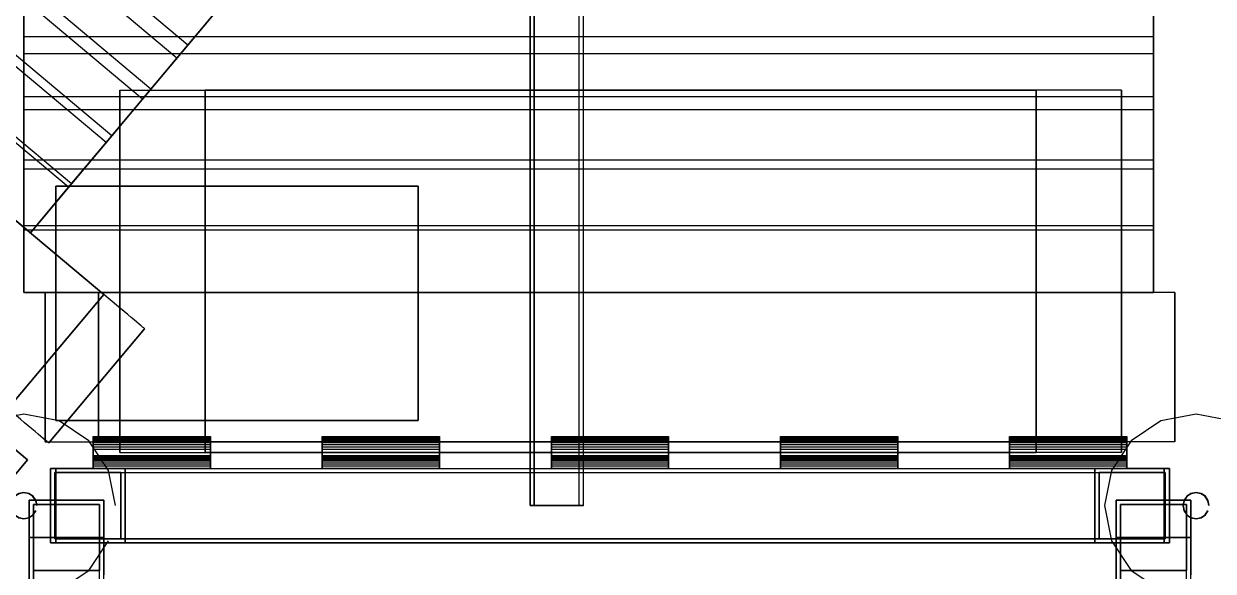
# Model space of a CAD drawing. Header units: millimetres. Extents: x -780 to 1354, y 6 to 1155.
# Drawn here: x 0 to 558, y 389 to 646 of the extents above; entities that cross this region are included whole.
import ezdxf

# ---------------------------------------------------------------- set-up
doc = ezdxf.new("R2010")
doc.units = ezdxf.units.MM
for name, color, linetype in [('B400', 7, 'Continuous'), ('B401', 7, 'Continuous'), ('B410', 7, 'Continuous'), ('B411', 7, 'Continuous'), ('B50', 7, 'Continuous'), ('B51', 7, 'Continuous'), ('C1', 7, 'Continuous'), ('C2', 7, 'Continuous'), ('C40', 7, 'Continuous'), ('C41', 7, 'Continuous'), ('D00', 7, 'Continuous'), ('D01', 7, 'Continuous'), ('E11', 7, 'Continuous'), ('H000', 7, 'Continuous'), ('H001', 7, 'Continuous'), ('H010', 7, 'Continuous'), ('H011', 7, 'Continuous'), ('H100', 7, 'Continuous'), ('H101', 7, 'Continuous'), ('H110', 7, 'Continuous'), ('H111', 7, 'Continuous'), ('R021', 7, 'Continuous'), ('R200', 7, 'Continuous'), ('S010', 7, 'Continuous'), ('S011', 7, 'Continuous'), ('S020', 7, 'Continuous'), ('S021', 7, 'Continuous'), ('S1000', 7, 'Continuous'), ('S1001', 7, 'Continuous'), ('S1002', 7, 'Continuous'), ('S1003', 7, 'Continuous'), ('S1004', 7, 'Continuous'), ('S200', 7, 'Continuous')]:
    doc.layers.add(name, color=color, linetype=linetype)

msp = doc.modelspace()

# ---------------------------------------------------------------- linework, layer by layer
at = {"layer": 'B400'}
for points in [[(2.5, 405), (2.5, 175)], [(37.5, 405), (2.5, 405)], [(2.5, 175), (2.5, 405)], [(2.5, 405), (37.5, 405)], [(2.5, 405), (2.5, 405)], [(4.5, 175), (4.5, 405)], [(4.5, 405), (4.5, 175)], [(4.5, 405), (4.5, 405)], [(35.5, 405), (4.5, 405)], [(4.5, 405), (35.5, 405)], [(35.5, 175), (35.5, 405)], [(35.5, 175), (35.5, 405)], [(35.5, 405), (35.5, 405)], [(37.5, 175), (37.5, 405)], [(37.5, 175), (37.5, 405)], [(37.5, 405), (37.5, 405)]]:
    msp.add_lwpolyline(points, dxfattribs=at)
at = {"layer": 'B401'}
for points in [[(2.5, 405), (2.5, 175)], [(37.5, 405), (2.5, 405)], [(2.5, 175), (2.5, 405)], [(2.5, 405), (37.5, 405)], [(2.5, 405), (2.5, 405)], [(4.5, 175), (4.5, 405)], [(4.5, 405), (4.5, 175)], [(4.5, 405), (4.5, 405)], [(35.5, 405), (4.5, 405)], [(4.5, 405), (35.5, 405)], [(35.5, 175), (35.5, 405)], [(35.5, 175), (35.5, 405)], [(35.5, 405), (35.5, 405)], [(37.5, 175), (37.5, 405)], [(37.5, 175), (37.5, 405)], [(37.5, 405), (37.5, 405)]]:
    msp.add_lwpolyline(points, dxfattribs=at)
at = {"layer": 'B410'}
for points in [[(512.5, 405), (512.5, 175)], [(547.5, 405), (512.5, 405)], [(512.5, 175), (512.5, 405)], [(512.5, 405), (547.5, 405)], [(512.5, 405), (512.5, 405)], [(514.5, 175), (514.5, 405)], [(514.5, 405), (514.5, 175)], [(514.5, 405), (514.5, 405)], [(545.5, 405), (514.5, 405)], [(514.5, 405), (545.5, 405)], [(545.5, 175), (545.5, 405)], [(545.5, 175), (545.5, 405)], [(545.5, 405), (545.5, 405)], [(547.5, 175), (547.5, 405)], [(547.5, 175), (547.5, 405)], [(547.5, 405), (547.5, 405)]]:
    msp.add_lwpolyline(points, dxfattribs=at)
at = {"layer": 'B411'}
for points in [[(512.5, 405), (512.5, 175)], [(547.5, 405), (512.5, 405)], [(512.5, 175), (512.5, 405)], [(512.5, 405), (547.5, 405)], [(512.5, 405), (512.5, 405)], [(514.5, 175), (514.5, 405)], [(514.5, 405), (514.5, 175)], [(514.5, 405), (514.5, 405)], [(545.5, 405), (514.5, 405)], [(514.5, 405), (545.5, 405)], [(545.5, 175), (545.5, 405)], [(545.5, 175), (545.5, 405)], [(545.5, 405), (545.5, 405)], [(547.5, 175), (547.5, 405)], [(547.5, 175), (547.5, 405)], [(547.5, 405), (547.5, 405)]]:
    msp.add_lwpolyline(points, dxfattribs=at)
at = {"layer": 'B50'}
for points in [[(2.5, 422.5), (2.5, 422.5)], [(2.5, 387.5), (2.5, 422.5)], [(2.5, 422.5), (2.5, 387.5)], [(2.5, 422.5), (37.5, 422.5)], [(37.5, 422.5), (2.5, 422.5)], [(4.5, 420.5), (4.5, 420.5)], [(35.5, 420.5), (4.5, 420.5)], [(4.5, 420.5), (35.5, 420.5)], [(4.5, 420.5), (4.5, 389.5)], [(4.5, 389.5), (4.5, 420.5)], [(35.5, 420.5), (35.5, 420.5)], [(35.5, 389.5), (35.5, 420.5)], [(35.5, 420.5), (35.5, 389.5)], [(37.5, 422.5), (37.5, 422.5)], [(37.5, 422.5), (37.5, 387.5)], [(37.5, 387.5), (37.5, 422.5)], [(4.5, 389.5), (4.5, 389.5)], [(4.5, 389.5), (35.5, 389.5)], [(35.5, 389.5), (4.5, 389.5)], [(35.5, 389.5), (35.5, 389.5)]]:
    msp.add_lwpolyline(points, dxfattribs=at)
at = {"layer": 'B51'}
for points in [[(512.5, 422.5), (512.5, 422.5)], [(512.5, 387.5), (512.5, 422.5)], [(512.5, 422.5), (512.5, 387.5)], [(512.5, 422.5), (547.5, 422.5)], [(547.5, 422.5), (512.5, 422.5)], [(514.5, 420.5), (514.5, 420.5)], [(545.5, 420.5), (514.5, 420.5)], [(514.5, 420.5), (545.5, 420.5)], [(514.5, 420.5), (514.5, 389.5)], [(514.5, 389.5), (514.5, 420.5)], [(545.5, 420.5), (545.5, 420.5)], [(545.5, 389.5), (545.5, 420.5)], [(545.5, 420.5), (545.5, 389.5)], [(547.5, 422.5), (547.5, 422.5)], [(547.5, 422.5), (547.5, 387.5)], [(547.5, 387.5), (547.5, 422.5)], [(514.5, 389.5), (514.5, 389.5)], [(514.5, 389.5), (545.5, 389.5)], [(545.5, 389.5), (514.5, 389.5)], [(545.5, 389.5), (545.5, 389.5)]]:
    msp.add_lwpolyline(points, dxfattribs=at)
at = {"layer": 'C1'}
for points in [[(76.92, 636.12), (-436.33, 1066.79)], [(76.92, 636.12), (-436.33, 1066.79)], [(71.77, 629.99), (-441.48, 1060.66)], [(71.77, 629.99), (-441.48, 1060.66)], [(59.57, 615.45), (-453.68, 1046.12)], [(59.57, 615.45), (-453.68, 1046.12)], [(55.64, 610.76), (-457.61, 1041.43)], [(55.64, 610.76), (-457.61, 1041.43)], [(41.26, 593.63), (-471.99, 1024.3)], [(41.26, 593.63), (-471.99, 1024.3)], [(38.6, 590.46), (-474.65, 1021.12)], [(38.6, 590.46), (-474.65, 1021.12)], [(20.95, 569.43), (-492.3, 1000.09)], [(20.95, 569.43), (-492.3, 1000.09)], [(22.29, 571.02), (-490.96, 1001.69)], [(22.29, 571.02), (-490.96, 1001.69)], [(-510.25, 978.7), (3, 548.03)], [(3, 548.03), (-510.25, 978.7)], [(3, 548.03), (-510.25, 978.7)], [(3, 548.03), (-510.25, 978.7)], [(76.92, 636.12), (93, 655.29)], [(93, 655.29), (76.92, 636.12)], [(71.77, 629.99), (86.73, 647.82)], [(86.73, 647.82), (71.77, 629.99)], [(59.57, 615.45), (76.92, 636.12)], [(76.92, 636.12), (59.57, 615.45)], [(55.64, 610.76), (71.77, 629.99)], [(71.77, 629.99), (55.64, 610.76)], [(41.26, 593.63), (59.57, 615.45)], [(59.57, 615.45), (41.26, 593.63)], [(38.6, 590.46), (55.64, 610.76)], [(55.64, 610.76), (38.6, 590.46)], [(22.29, 571.02), (41.26, 593.63)], [(41.26, 593.63), (22.29, 571.02)], [(20.95, 569.43), (38.6, 590.46)], [(38.6, 590.46), (20.95, 569.43)], [(3, 548.03), (22.29, 571.02)], [(22.29, 571.02), (3, 548.03)], [(3, 548.03), (20.95, 569.43)], [(20.95, 569.43), (3, 548.03)], [(3, 548.03), (3, 548.03)], [(3, 548.03), (3, 548.03)]]:
    msp.add_lwpolyline(points, dxfattribs=at)
at = {"layer": 'C2'}
for points in [[(0, 666.1), (0, 640)], [(0, 640), (0, 666.1)], [(530, 640), (530, 666.1)], [(530, 666.1), (530, 640)], [(0, 656.36), (0, 632)], [(0, 632), (0, 656.36)], [(530, 632), (530, 656.36)], [(530, 656.36), (530, 632)], [(530, 640), (0, 640)], [(0, 640), (0, 611.84)], [(530, 640), (0, 640)], [(0, 611.84), (0, 640)], [(530, 611.84), (530, 640)], [(530, 640), (530, 611.84)], [(530, 632), (0, 632)], [(0, 632), (0, 605.72)], [(530, 632), (0, 632)], [(0, 605.72), (0, 632)], [(530, 605.72), (530, 632)], [(530, 632), (530, 605.72)], [(530, 611.84), (0, 611.84)], [(0, 611.84), (0, 582.12)], [(530, 611.84), (0, 611.84)], [(0, 582.12), (0, 611.84)], [(530, 582.12), (530, 611.84)], [(530, 611.84), (530, 582.12)], [(530, 605.72), (0, 605.72)], [(0, 605.72), (0, 577.98)], [(530, 605.72), (0, 605.72)], [(0, 577.98), (0, 605.72)], [(530, 577.98), (530, 605.72)], [(530, 605.72), (530, 577.98)], [(530, 582.12), (0, 582.12)], [(0, 582.12), (0, 551.33)], [(530, 582.12), (0, 582.12)], [(0, 551.33), (0, 582.12)], [(530, 551.33), (530, 582.12)], [(530, 582.12), (530, 551.33)], [(530, 577.98), (0, 577.98)], [(0, 577.98), (0, 549.24)], [(530, 577.98), (0, 577.98)], [(0, 549.24), (0, 577.98)], [(530, 549.24), (530, 577.98)], [(530, 577.98), (530, 549.24)], [(530, 551.33), (0, 551.33)], [(0, 551.33), (0, 520)], [(530, 551.33), (0, 551.33)], [(0, 520), (0, 551.33)], [(530, 549.24), (0, 549.24)], [(0, 549.24), (0, 520)], [(530, 549.24), (0, 549.24)], [(0, 520), (0, 549.24)], [(530, 520), (530, 551.33)], [(530, 551.33), (530, 520)], [(530, 520), (530, 549.24)], [(530, 549.24), (530, 520)], [(0, 520), (530, 520)], [(530, 520), (0, 520)], [(530, 520), (0, 520)], [(0, 520), (0, 520)], [(530, 520), (0, 520)], [(0, 520), (0, 520)], [(530, 520), (530, 520)], [(530, 520), (530, 520)]]:
    msp.add_lwpolyline(points, dxfattribs=at)
at = {"layer": 'C40'}
for points in [[(45, 615), (45, 615)], [(45, 445), (45, 615)], [(45, 615), (45, 445)], [(45, 615), (45.22, 615), (45.87, 615), (46.96, 615), (48.46, 615), (50.36, 615), (52.64, 615), (55.27, 615), (58.23, 615), (61.49, 615), (65, 615), (68.73, 615), (72.64, 615), (76.68, 615), (80.82, 615), (85, 615)], [(45, 615), (45.22, 615), (45.87, 615), (46.96, 615), (48.46, 615), (50.36, 615), (52.64, 615), (55.27, 615), (58.23, 615), (61.49, 615), (65, 615), (68.73, 615), (72.64, 615), (76.68, 615), (80.82, 615), (85, 615)], [(85, 615), (475, 615)], [(475, 615), (85, 615)], [(85, 445), (85, 615)], [(85, 615), (85, 445)], [(515, 615), (514.78, 615), (514.13, 615), (513.04, 615), (511.54, 615), (509.64, 615), (507.36, 615), (504.73, 615), (501.77, 615), (498.51, 615), (495, 615), (491.27, 615), (487.36, 615), (483.32, 615), (479.18, 615), (475, 615)], [(515, 615), (514.78, 615), (514.13, 615), (513.04, 615), (511.54, 615), (509.64, 615), (507.36, 615), (504.73, 615), (501.77, 615), (498.51, 615), (495, 615), (491.27, 615), (487.36, 615), (483.32, 615), (479.18, 615), (475, 615)], [(475, 445), (475, 615)], [(475, 615), (475, 445)], [(515, 615), (515, 615)], [(515, 445), (515, 615)], [(515, 615), (515, 445)], [(45, 445), (45, 445)], [(45, 445), (45.22, 445), (45.87, 445), (46.96, 445), (48.46, 445), (50.36, 445), (52.64, 445), (55.27, 445), (58.23, 445), (61.49, 445), (65, 445), (68.73, 445), (72.64, 445), (76.68, 445), (80.82, 445), (85, 445)], [(45, 445), (45.22, 445), (45.87, 445), (46.96, 445), (48.46, 445), (50.36, 445), (52.64, 445), (55.27, 445), (58.23, 445), (61.49, 445), (65, 445), (68.73, 445), (72.64, 445), (76.68, 445), (80.82, 445), (85, 445)], [(475, 445), (85, 445)], [(85, 445), (475, 445)], [(515, 445), (514.78, 445), (514.13, 445), (513.04, 445), (511.54, 445), (509.64, 445), (507.36, 445), (504.73, 445), (501.77, 445), (498.51, 445), (495, 445), (491.27, 445), (487.36, 445), (483.32, 445), (479.18, 445), (475, 445)], [(515, 445), (514.78, 445), (514.13, 445), (513.04, 445), (511.54, 445), (509.64, 445), (507.36, 445), (504.73, 445), (501.77, 445), (498.51, 445), (495, 445), (491.27, 445), (487.36, 445), (483.32, 445), (479.18, 445), (475, 445)], [(515, 445), (515, 445)]]:
    msp.add_lwpolyline(points, dxfattribs=at)
at = {"layer": 'C41'}
for points in [[(45, 615), (45, 615)], [(45, 445), (45, 615)], [(45, 615), (45, 445)], [(45, 615), (45.22, 615), (45.87, 615), (46.96, 615), (48.46, 615), (50.36, 615), (52.64, 615), (55.27, 615), (58.23, 615), (61.49, 615), (65, 615), (68.73, 615), (72.64, 615), (76.68, 615), (80.82, 615), (85, 615)], [(45, 615), (45.22, 615), (45.87, 615), (46.96, 615), (48.46, 615), (50.36, 615), (52.64, 615), (55.27, 615), (58.23, 615), (61.49, 615), (65, 615), (68.73, 615), (72.64, 615), (76.68, 615), (80.82, 615), (85, 615)], [(85, 615), (475, 615)], [(475, 615), (85, 615)], [(85, 445), (85, 615)], [(85, 615), (85, 445)], [(515, 615), (514.78, 615), (514.13, 615), (513.04, 615), (511.54, 615), (509.64, 615), (507.36, 615), (504.73, 615), (501.77, 615), (498.51, 615), (495, 615), (491.27, 615), (487.36, 615), (483.32, 615), (479.18, 615), (475, 615)], [(515, 615), (514.78, 615), (514.13, 615), (513.04, 615), (511.54, 615), (509.64, 615), (507.36, 615), (504.73, 615), (501.77, 615), (498.51, 615), (495, 615), (491.27, 615), (487.36, 615), (483.32, 615), (479.18, 615), (475, 615)], [(475, 445), (475, 615)], [(475, 615), (475, 445)], [(515, 615), (515, 615)], [(515, 445), (515, 615)], [(515, 615), (515, 445)], [(45, 445), (45, 445)], [(45, 445), (45.22, 445), (45.87, 445), (46.96, 445), (48.46, 445), (50.36, 445), (52.64, 445), (55.27, 445), (58.23, 445), (61.49, 445), (65, 445), (68.73, 445), (72.64, 445), (76.68, 445), (80.82, 445), (85, 445)], [(45, 445), (45.22, 445), (45.87, 445), (46.96, 445), (48.46, 445), (50.36, 445), (52.64, 445), (55.27, 445), (58.23, 445), (61.49, 445), (65, 445), (68.73, 445), (72.64, 445), (76.68, 445), (80.82, 445), (85, 445)], [(475, 445), (85, 445)], [(85, 445), (475, 445)], [(515, 445), (514.78, 445), (514.13, 445), (513.04, 445), (511.54, 445), (509.64, 445), (507.36, 445), (504.73, 445), (501.77, 445), (498.51, 445), (495, 445), (491.27, 445), (487.36, 445), (483.32, 445), (479.18, 445), (475, 445)], [(515, 445), (514.78, 445), (514.13, 445), (513.04, 445), (511.54, 445), (509.64, 445), (507.36, 445), (504.73, 445), (501.77, 445), (498.51, 445), (495, 445), (491.27, 445), (487.36, 445), (483.32, 445), (479.18, 445), (475, 445)], [(515, 445), (515, 445)]]:
    msp.add_lwpolyline(points, dxfattribs=at)
at = {"layer": 'D00'}
for points in [[(237.5, 710), (237.5, 420)], [(237.5, 420), (237.5, 710)], [(239.5, 420), (239.5, 710)], [(239.5, 710), (239.5, 420)], [(260.5, 420), (260.5, 710)], [(260.5, 420), (260.5, 710)], [(262.5, 420), (262.5, 710)], [(262.5, 420), (262.5, 710)], [(237.5, 420), (262.5, 420)], [(262.5, 420), (237.5, 420)], [(237.5, 420), (237.5, 420)], [(239.5, 420), (239.5, 420)], [(239.5, 420), (260.5, 420)], [(260.5, 420), (239.5, 420)], [(260.5, 420), (260.5, 420)], [(262.5, 420), (262.5, 420)]]:
    msp.add_lwpolyline(points, dxfattribs=at)
at = {"layer": 'D01'}
for points in [[(237.5, 710), (237.5, 420)], [(237.5, 420), (237.5, 710)], [(239.5, 420), (239.5, 710)], [(239.5, 710), (239.5, 420)], [(260.5, 420), (260.5, 710)], [(260.5, 420), (260.5, 710)], [(262.5, 420), (262.5, 710)], [(262.5, 420), (262.5, 710)], [(237.5, 420), (262.5, 420)], [(262.5, 420), (237.5, 420)], [(237.5, 420), (237.5, 420)], [(239.5, 420), (239.5, 420)], [(239.5, 420), (260.5, 420)], [(260.5, 420), (239.5, 420)], [(260.5, 420), (260.5, 420)], [(262.5, 420), (262.5, 420)]]:
    msp.add_lwpolyline(points, dxfattribs=at)
at = {"layer": 'E11'}
for points in [[(15, 460), (15, 570)], [(15, 570), (15, 570)], [(15, 570), (15, 460)], [(185, 570), (15, 570)], [(15, 570), (185, 570)], [(185, 570), (185, 460)], [(185, 570), (185, 570)], [(185, 460), (185, 570)], [(15, 460), (15, 460)], [(15, 460), (185, 460)], [(185, 460), (15, 460)], [(185, 460), (185, 460)]]:
    msp.add_lwpolyline(points, dxfattribs=at)
at = {"layer": 'H000'}
for points in [[(43, 420), (39.73, 436.46), (30.41, 450.41), (16.46, 459.73), (0, 463), (-16.46, 459.73), (-30.41, 450.41), (-39.73, 436.46), (-43, 420), (-39.73, 403.54), (-30.41, 389.59), (-16.46, 380.27), (0, 377), (16.46, 380.27), (30.41, 389.59), (39.73, 403.54)], [(43, 420), (39.73, 436.46), (30.41, 450.41), (16.46, 459.73), (0, 463), (-16.46, 459.73), (-30.41, 450.41), (-39.73, 436.46), (-43, 420), (-39.73, 403.54), (-30.41, 389.59), (-16.46, 380.27), (0, 377), (16.46, 380.27), (30.41, 389.59), (39.73, 403.54)], [(6.2, 420), (5.73, 422.37), (4.38, 424.38), (2.37, 425.73), (0, 426.2), (-2.37, 425.73), (-4.38, 424.38), (-5.73, 422.37), (-6.2, 420), (-5.73, 417.63), (-4.38, 415.62), (-2.37, 414.27), (0, 413.8), (2.37, 414.27), (4.38, 415.62), (5.73, 417.63)], [(6.2, 420), (5.73, 422.37), (4.38, 424.38), (2.37, 425.73), (0, 426.2), (-2.37, 425.73), (-4.38, 424.38), (-5.73, 422.37), (-6.2, 420), (-5.73, 417.63), (-4.38, 415.62), (-2.37, 414.27), (0, 413.8), (2.37, 414.27), (4.38, 415.62), (5.73, 417.63)], [(6.2, 420), (6.2, 420)], [(43, 420), (43, 420)]]:
    msp.add_lwpolyline(points, dxfattribs=at)
at = {"layer": 'H001'}
for points in [[(43, 420), (39.73, 436.46), (30.41, 450.41), (16.46, 459.73), (0, 463), (-16.46, 459.73), (-30.41, 450.41), (-39.73, 436.46), (-43, 420), (-39.73, 403.54), (-30.41, 389.59), (-16.46, 380.27), (0, 377), (16.46, 380.27), (30.41, 389.59), (39.73, 403.54)], [(43, 420), (39.73, 436.46), (30.41, 450.41), (16.46, 459.73), (0, 463), (-16.46, 459.73), (-30.41, 450.41), (-39.73, 436.46), (-43, 420), (-39.73, 403.54), (-30.41, 389.59), (-16.46, 380.27), (0, 377), (16.46, 380.27), (30.41, 389.59), (39.73, 403.54)], [(6.2, 420), (5.73, 422.37), (4.38, 424.38), (2.37, 425.73), (0, 426.2), (-2.37, 425.73), (-4.38, 424.38), (-5.73, 422.37), (-6.2, 420), (-5.73, 417.63), (-4.38, 415.62), (-2.37, 414.27), (0, 413.8), (2.37, 414.27), (4.38, 415.62), (5.73, 417.63)], [(6.2, 420), (5.73, 422.37), (4.38, 424.38), (2.37, 425.73), (0, 426.2), (-2.37, 425.73), (-4.38, 424.38), (-5.73, 422.37), (-6.2, 420), (-5.73, 417.63), (-4.38, 415.62), (-2.37, 414.27), (0, 413.8), (2.37, 414.27), (4.38, 415.62), (5.73, 417.63)], [(6.2, 420), (6.2, 420)], [(43, 420), (43, 420)]]:
    msp.add_lwpolyline(points, dxfattribs=at)
at = {"layer": 'H010'}
for points in [[(593, 420), (589.73, 436.46), (580.41, 450.41), (566.46, 459.73), (550, 463), (533.54, 459.73), (519.59, 450.41), (510.27, 436.46), (507, 420), (510.27, 403.54), (519.59, 389.59), (533.54, 380.27), (550, 377), (566.46, 380.27), (580.41, 389.59), (589.73, 403.54)], [(593, 420), (589.73, 436.46), (580.41, 450.41), (566.46, 459.73), (550, 463), (533.54, 459.73), (519.59, 450.41), (510.27, 436.46), (507, 420), (510.27, 403.54), (519.59, 389.59), (533.54, 380.27), (550, 377), (566.46, 380.27), (580.41, 389.59), (589.73, 403.54)], [(556.2, 420), (555.73, 422.37), (554.38, 424.38), (552.37, 425.73), (550, 426.2), (547.63, 425.73), (545.62, 424.38), (544.27, 422.37), (543.8, 420), (544.27, 417.63), (545.62, 415.62), (547.63, 414.27), (550, 413.8), (552.37, 414.27), (554.38, 415.62), (555.73, 417.63)], [(556.2, 420), (555.73, 422.37), (554.38, 424.38), (552.37, 425.73), (550, 426.2), (547.63, 425.73), (545.62, 424.38), (544.27, 422.37), (543.8, 420), (544.27, 417.63), (545.62, 415.62), (547.63, 414.27), (550, 413.8), (552.37, 414.27), (554.38, 415.62), (555.73, 417.63)], [(556.2, 420), (556.2, 420)]]:
    msp.add_lwpolyline(points, dxfattribs=at)
at = {"layer": 'H011'}
for points in [[(593, 420), (589.73, 436.46), (580.41, 450.41), (566.46, 459.73), (550, 463), (533.54, 459.73), (519.59, 450.41), (510.27, 436.46), (507, 420), (510.27, 403.54), (519.59, 389.59), (533.54, 380.27), (550, 377), (566.46, 380.27), (580.41, 389.59), (589.73, 403.54)], [(593, 420), (589.73, 436.46), (580.41, 450.41), (566.46, 459.73), (550, 463), (533.54, 459.73), (519.59, 450.41), (510.27, 436.46), (507, 420), (510.27, 403.54), (519.59, 389.59), (533.54, 380.27), (550, 377), (566.46, 380.27), (580.41, 389.59), (589.73, 403.54)], [(556.2, 420), (555.73, 422.37), (554.38, 424.38), (552.37, 425.73), (550, 426.2), (547.63, 425.73), (545.62, 424.38), (544.27, 422.37), (543.8, 420), (544.27, 417.63), (545.62, 415.62), (547.63, 414.27), (550, 413.8), (552.37, 414.27), (554.38, 415.62), (555.73, 417.63)], [(556.2, 420), (555.73, 422.37), (554.38, 424.38), (552.37, 425.73), (550, 426.2), (547.63, 425.73), (545.62, 424.38), (544.27, 422.37), (543.8, 420), (544.27, 417.63), (545.62, 415.62), (547.63, 414.27), (550, 413.8), (552.37, 414.27), (554.38, 415.62), (555.73, 417.63)], [(556.2, 420), (556.2, 420)]]:
    msp.add_lwpolyline(points, dxfattribs=at)
at = {"layer": 'H100'}
for points in [[(6, 420), (5.54, 422.3), (4.24, 424.24), (2.3, 425.54), (0, 426), (-2.3, 425.54), (-4.24, 424.24), (-5.54, 422.3), (-6, 420), (-5.54, 417.7), (-4.24, 415.76), (-2.3, 414.46), (0, 414), (2.3, 414.46), (4.24, 415.76), (5.54, 417.7)], [(6, 420), (5.54, 422.3), (4.24, 424.24), (2.3, 425.54), (0, 426), (-2.3, 425.54), (-4.24, 424.24), (-5.54, 422.3), (-6, 420), (-5.54, 417.7), (-4.24, 415.76), (-2.3, 414.46), (0, 414), (2.3, 414.46), (4.24, 415.76), (5.54, 417.7)], [(6, 420), (6, 420)]]:
    msp.add_lwpolyline(points, dxfattribs=at)
at = {"layer": 'H101'}
for points in [[(6, 420), (5.54, 422.3), (4.24, 424.24), (2.3, 425.54), (0, 426), (-2.3, 425.54), (-4.24, 424.24), (-5.54, 422.3), (-6, 420), (-5.54, 417.7), (-4.24, 415.76), (-2.3, 414.46), (0, 414), (2.3, 414.46), (4.24, 415.76), (5.54, 417.7)], [(6, 420), (5.54, 422.3), (4.24, 424.24), (2.3, 425.54), (0, 426), (-2.3, 425.54), (-4.24, 424.24), (-5.54, 422.3), (-6, 420), (-5.54, 417.7), (-4.24, 415.76), (-2.3, 414.46), (0, 414), (2.3, 414.46), (4.24, 415.76), (5.54, 417.7)], [(6, 420), (6, 420)]]:
    msp.add_lwpolyline(points, dxfattribs=at)
at = {"layer": 'H110'}
for points in [[(556, 420), (555.54, 422.3), (554.24, 424.24), (552.3, 425.54), (550, 426), (547.7, 425.54), (545.76, 424.24), (544.46, 422.3), (544, 420), (544.46, 417.7), (545.76, 415.76), (547.7, 414.46), (550, 414), (552.3, 414.46), (554.24, 415.76), (555.54, 417.7)], [(556, 420), (555.54, 422.3), (554.24, 424.24), (552.3, 425.54), (550, 426), (547.7, 425.54), (545.76, 424.24), (544.46, 422.3), (544, 420), (544.46, 417.7), (545.76, 415.76), (547.7, 414.46), (550, 414), (552.3, 414.46), (554.24, 415.76), (555.54, 417.7)], [(556, 420), (556, 420)]]:
    msp.add_lwpolyline(points, dxfattribs=at)
at = {"layer": 'H111'}
for points in [[(556, 420), (555.54, 422.3), (554.24, 424.24), (552.3, 425.54), (550, 426), (547.7, 425.54), (545.76, 424.24), (544.46, 422.3), (544, 420), (544.46, 417.7), (545.76, 415.76), (547.7, 414.46), (550, 414), (552.3, 414.46), (554.24, 415.76), (555.54, 417.7)], [(556, 420), (555.54, 422.3), (554.24, 424.24), (552.3, 425.54), (550, 426), (547.7, 425.54), (545.76, 424.24), (544.46, 422.3), (544, 420), (544.46, 417.7), (545.76, 415.76), (547.7, 414.46), (550, 414), (552.3, 414.46), (554.24, 415.76), (555.54, 417.7)], [(556, 420), (556, 420)]]:
    msp.add_lwpolyline(points, dxfattribs=at)
at = {"layer": 'R021'}
for points in [[(-25.14, 463.94), (1.67, 441.44)], [(1.67, 441.44), (-25.14, 463.94)], [(1.67, 441.44), (-20.82, 414.63)], [(-20.82, 414.63), (1.67, 441.44)], [(1.67, 441.44), (1.67, 441.44)]]:
    msp.add_lwpolyline(points, dxfattribs=at)
at = {"layer": 'R200'}
for points in [[(-560.05, 1020.48), (37.47, 519.1)], [(37.47, 519.1), (-560.05, 1020.48)], [(-7.53, 465.48), (37.47, 519.1)], [(37.47, 519.1), (-7.53, 465.48)], [(56.62, 503.03), (56.51, 503.12), (56.2, 503.38), (55.68, 503.82), (54.96, 504.42), (54.05, 505.19), (52.96, 506.1), (51.7, 507.16), (50.28, 508.35), (48.72, 509.66), (47.04, 511.07), (45.26, 512.57), (43.39, 514.14), (41.45, 515.76), (39.47, 517.42), (37.47, 519.1)], [(56.62, 503.03), (56.51, 503.12), (56.2, 503.38), (55.68, 503.82), (54.96, 504.42), (54.05, 505.19), (52.96, 506.1), (51.7, 507.16), (50.28, 508.35), (48.72, 509.66), (47.04, 511.07), (45.26, 512.57), (43.39, 514.14), (41.45, 515.76), (39.47, 517.42), (37.47, 519.1)], [(11.62, 449.41), (56.62, 503.03)], [(56.62, 503.03), (11.62, 449.41)], [(56.62, 503.03), (56.62, 503.03)], [(11.62, 449.41), (11.52, 449.5), (11.2, 449.76), (10.69, 450.2), (9.97, 450.8), (9.06, 451.56), (7.97, 452.48), (6.7, 453.54), (5.29, 454.73), (3.73, 456.03), (2.05, 457.44), (0.26, 458.94), (-1.61, 460.51), (-3.55, 462.14), (-5.53, 463.8), (-7.53, 465.48)], [(11.62, 449.41), (11.52, 449.5), (11.2, 449.76), (10.69, 450.2), (9.97, 450.8), (9.06, 451.56), (7.97, 452.48), (6.7, 453.54), (5.29, 454.73), (3.73, 456.03), (2.05, 457.44), (0.26, 458.94), (-1.61, 460.51), (-3.55, 462.14), (-5.53, 463.8), (-7.53, 465.48)], [(11.62, 449.41), (11.62, 449.41)]]:
    msp.add_lwpolyline(points, dxfattribs=at)
at = {"layer": 'S010'}
for points in [[(15, 437.5), (535, 437.5)], [(15, 402.5), (15, 437.5)], [(15, 437.5), (535, 437.5)], [(15, 437.5), (15, 437.5)], [(15, 437.5), (15, 402.5)], [(15, 435.5), (535, 435.5)], [(15, 404.5), (15, 435.5)], [(15, 435.5), (535, 435.5)], [(15, 435.5), (15, 435.5)], [(15, 435.5), (15, 404.5)], [(535, 437.5), (535, 402.5)], [(535, 437.5), (535, 437.5)], [(535, 402.5), (535, 437.5)], [(535, 435.5), (535, 404.5)], [(535, 435.5), (535, 435.5)], [(535, 404.5), (535, 435.5)], [(15, 404.5), (535, 404.5)], [(535, 404.5), (15, 404.5)], [(15, 404.5), (15, 404.5)], [(535, 402.5), (15, 402.5)], [(15, 402.5), (535, 402.5)], [(15, 402.5), (15, 402.5)], [(535, 404.5), (535, 404.5)], [(535, 402.5), (535, 402.5)]]:
    msp.add_lwpolyline(points, dxfattribs=at)
at = {"layer": 'S011'}
for points in [[(15, 437.5), (535, 437.5)], [(15, 402.5), (15, 437.5)], [(15, 437.5), (535, 437.5)], [(15, 437.5), (15, 437.5)], [(15, 437.5), (15, 402.5)], [(15, 435.5), (535, 435.5)], [(15, 404.5), (15, 435.5)], [(15, 435.5), (535, 435.5)], [(15, 435.5), (15, 435.5)], [(15, 435.5), (15, 404.5)], [(535, 437.5), (535, 402.5)], [(535, 437.5), (535, 437.5)], [(535, 402.5), (535, 437.5)], [(535, 435.5), (535, 404.5)], [(535, 435.5), (535, 435.5)], [(535, 404.5), (535, 435.5)], [(15, 404.5), (535, 404.5)], [(535, 404.5), (15, 404.5)], [(15, 404.5), (15, 404.5)], [(535, 402.5), (15, 402.5)], [(15, 402.5), (535, 402.5)], [(15, 402.5), (15, 402.5)], [(535, 404.5), (535, 404.5)], [(535, 402.5), (535, 402.5)]]:
    msp.add_lwpolyline(points, dxfattribs=at)
at = {"layer": 'S020'}
for points in [[(12.5, 437.5), (12.5, 437.5)], [(12.5, 402.5), (12.5, 437.5)], [(12.5, 437.5), (12.5, 402.5)], [(12.5, 437.5), (47.5, 437.5)], [(47.5, 437.5), (12.5, 437.5)], [(14.5, 435.5), (14.5, 435.5)], [(45.5, 435.5), (14.5, 435.5)], [(14.5, 435.5), (45.5, 435.5)], [(14.5, 435.5), (14.5, 404.5)], [(14.5, 404.5), (14.5, 435.5)], [(45.5, 435.5), (45.5, 435.5)], [(45.5, 404.5), (45.5, 435.5)], [(45.5, 435.5), (45.5, 404.5)], [(47.5, 437.5), (47.5, 437.5)], [(47.5, 437.5), (47.5, 402.5)], [(47.5, 402.5), (47.5, 437.5)], [(12.5, 402.5), (12.5, 402.5)], [(47.5, 402.5), (12.5, 402.5)], [(12.5, 402.5), (47.5, 402.5)], [(14.5, 404.5), (14.5, 404.5)], [(14.5, 404.5), (45.5, 404.5)], [(45.5, 404.5), (14.5, 404.5)], [(45.5, 404.5), (45.5, 404.5)], [(47.5, 402.5), (47.5, 402.5)]]:
    msp.add_lwpolyline(points, dxfattribs=at)
at = {"layer": 'S021'}
for points in [[(502.5, 437.5), (502.5, 437.5)], [(502.5, 402.5), (502.5, 437.5)], [(502.5, 437.5), (502.5, 402.5)], [(502.5, 437.5), (537.5, 437.5)], [(537.5, 437.5), (502.5, 437.5)], [(504.5, 435.5), (504.5, 435.5)], [(535.5, 435.5), (504.5, 435.5)], [(504.5, 435.5), (535.5, 435.5)], [(504.5, 435.5), (504.5, 404.5)], [(504.5, 404.5), (504.5, 435.5)], [(535.5, 435.5), (535.5, 435.5)], [(535.5, 404.5), (535.5, 435.5)], [(535.5, 435.5), (535.5, 404.5)], [(537.5, 437.5), (537.5, 437.5)], [(537.5, 437.5), (537.5, 402.5)], [(537.5, 402.5), (537.5, 437.5)], [(502.5, 402.5), (502.5, 402.5)], [(537.5, 402.5), (502.5, 402.5)], [(502.5, 402.5), (537.5, 402.5)], [(504.5, 404.5), (504.5, 404.5)], [(504.5, 404.5), (535.5, 404.5)], [(535.5, 404.5), (504.5, 404.5)], [(535.5, 404.5), (535.5, 404.5)], [(537.5, 402.5), (537.5, 402.5)]]:
    msp.add_lwpolyline(points, dxfattribs=at)
at = {"layer": 'S1000'}
for points in [[(32.5, 452.5), (87.5, 452.5)], [(32.5, 452.44), (32.5, 452.5)], [(32.5, 452.5), (32.5, 452.44)], [(32.5, 452.44), (87.5, 452.44)], [(32.5, 452.26), (32.5, 452.44)], [(32.5, 452.44), (87.5, 452.44)], [(32.5, 452.44), (32.5, 452.26)], [(32.5, 452.26), (87.5, 452.26)], [(32.5, 451.96), (32.5, 452.26)], [(32.5, 452.26), (87.5, 452.26)], [(32.5, 452.26), (32.5, 451.96)], [(87.5, 452.5), (87.5, 452.44)], [(87.5, 452.44), (87.5, 452.5)], [(87.5, 452.44), (87.5, 452.26)], [(87.5, 452.26), (87.5, 452.44)], [(87.5, 452.26), (87.5, 451.96)], [(87.5, 451.96), (87.5, 452.26)], [(32.5, 451.96), (87.5, 451.96)], [(32.5, 451.54), (32.5, 451.96)], [(32.5, 451.96), (87.5, 451.96)], [(32.5, 451.96), (32.5, 451.54)], [(32.5, 451.54), (87.5, 451.54)], [(32.5, 451), (32.5, 451.54)], [(32.5, 451.54), (87.5, 451.54)], [(32.5, 451.54), (32.5, 451)], [(32.5, 451), (87.5, 451)], [(32.5, 450.34), (32.5, 451)], [(32.5, 451), (87.5, 451)], [(32.5, 451), (32.5, 450.34)], [(32.5, 450.34), (87.5, 450.34)], [(32.5, 449.56), (32.5, 450.34)], [(32.5, 450.34), (87.5, 450.34)], [(32.5, 450.34), (32.5, 449.56)], [(32.5, 449.56), (87.5, 449.56)], [(32.5, 448.66), (32.5, 449.56)], [(32.5, 449.56), (87.5, 449.56)], [(32.5, 449.56), (32.5, 448.66)], [(32.5, 448.66), (87.5, 448.66)], [(32.5, 447.64), (32.5, 448.66)], [(32.5, 448.66), (87.5, 448.66)], [(32.5, 448.66), (32.5, 447.64)], [(32.5, 447.64), (87.5, 447.64)], [(32.5, 446.5), (32.5, 447.64)], [(32.5, 447.64), (87.5, 447.64)], [(32.5, 447.64), (32.5, 446.5)], [(87.5, 451.96), (87.5, 451.54)], [(87.5, 451.54), (87.5, 451.96)], [(87.5, 451.54), (87.5, 451)], [(87.5, 451), (87.5, 451.54)], [(87.5, 451), (87.5, 450.34)], [(87.5, 450.34), (87.5, 451)], [(87.5, 450.34), (87.5, 449.56)], [(87.5, 449.56), (87.5, 450.34)], [(87.5, 449.56), (87.5, 448.66)], [(87.5, 448.66), (87.5, 449.56)], [(87.5, 448.66), (87.5, 447.64)], [(87.5, 447.64), (87.5, 448.66)], [(87.5, 447.64), (87.5, 446.5)], [(87.5, 446.5), (87.5, 447.64)], [(32.5, 446.5), (87.5, 446.5)], [(32.5, 437.5), (32.5, 446.5)], [(32.5, 446.5), (87.5, 446.5)], [(32.5, 446.5), (32.5, 437.5)], [(32.5, 443.5), (87.5, 443.5)], [(32.5, 443.44), (32.5, 443.5)], [(32.5, 443.5), (32.5, 443.44)], [(32.5, 443.44), (87.5, 443.44)], [(32.5, 443.26), (32.5, 443.44)], [(32.5, 443.44), (87.5, 443.44)], [(32.5, 443.44), (32.5, 443.26)], [(32.5, 443.26), (87.5, 443.26)], [(32.5, 442.96), (32.5, 443.26)], [(32.5, 443.26), (87.5, 443.26)], [(32.5, 443.26), (32.5, 442.96)], [(32.5, 442.96), (87.5, 442.96)], [(32.5, 442.54), (32.5, 442.96)], [(32.5, 442.96), (87.5, 442.96)], [(32.5, 442.96), (32.5, 442.54)], [(32.5, 442.54), (87.5, 442.54)], [(32.5, 442), (32.5, 442.54)], [(32.5, 442.54), (87.5, 442.54)], [(32.5, 442.54), (32.5, 442)], [(32.5, 442), (87.5, 442)], [(32.5, 441.34), (32.5, 442)], [(32.5, 442), (87.5, 442)], [(32.5, 442), (32.5, 441.34)], [(32.5, 441.34), (87.5, 441.34)], [(32.5, 440.56), (32.5, 441.34)], [(32.5, 441.34), (87.5, 441.34)], [(32.5, 441.34), (32.5, 440.56)], [(87.5, 446.5), (87.5, 437.5)], [(87.5, 437.5), (87.5, 446.5)], [(87.5, 443.5), (87.5, 443.44)], [(87.5, 443.44), (87.5, 443.5)], [(87.5, 443.44), (87.5, 443.26)], [(87.5, 443.26), (87.5, 443.44)], [(87.5, 443.26), (87.5, 442.96)], [(87.5, 442.96), (87.5, 443.26)], [(87.5, 442.96), (87.5, 442.54)], [(87.5, 442.54), (87.5, 442.96)], [(87.5, 442.54), (87.5, 442)], [(87.5, 442), (87.5, 442.54)], [(87.5, 442), (87.5, 441.34)], [(87.5, 441.34), (87.5, 442)], [(87.5, 441.34), (87.5, 440.56)], [(87.5, 440.56), (87.5, 441.34)], [(32.5, 440.56), (87.5, 440.56)], [(32.5, 439.66), (32.5, 440.56)], [(32.5, 440.56), (87.5, 440.56)], [(32.5, 440.56), (32.5, 439.66)], [(32.5, 439.66), (87.5, 439.66)], [(32.5, 438.64), (32.5, 439.66)], [(32.5, 439.66), (87.5, 439.66)], [(32.5, 439.66), (32.5, 438.64)], [(32.5, 438.64), (87.5, 438.64)], [(32.5, 437.5), (32.5, 438.64)], [(32.5, 438.64), (87.5, 438.64)], [(32.5, 438.64), (32.5, 437.5)], [(87.5, 437.5), (32.5, 437.5)], [(32.5, 437.5), (87.5, 437.5)], [(87.5, 440.56), (87.5, 439.66)], [(87.5, 439.66), (87.5, 440.56)], [(87.5, 439.66), (87.5, 438.64)], [(87.5, 438.64), (87.5, 439.66)], [(87.5, 438.64), (87.5, 437.5)], [(87.5, 437.5), (87.5, 438.64)]]:
    msp.add_lwpolyline(points, dxfattribs=at)
at = {"layer": 'S1001'}
for points in [[(140, 452.5), (195, 452.5)], [(140, 452.44), (140, 452.5)], [(140, 452.5), (140, 452.44)], [(140, 452.44), (195, 452.44)], [(140, 452.26), (140, 452.44)], [(140, 452.44), (195, 452.44)], [(140, 452.44), (140, 452.26)], [(140, 452.26), (195, 452.26)], [(140, 451.96), (140, 452.26)], [(140, 452.26), (195, 452.26)], [(140, 452.26), (140, 451.96)], [(195, 452.5), (195, 452.44)], [(195, 452.44), (195, 452.5)], [(195, 452.44), (195, 452.26)], [(195, 452.26), (195, 452.44)], [(195, 452.26), (195, 451.96)], [(195, 451.96), (195, 452.26)], [(140, 451.96), (195, 451.96)], [(140, 451.54), (140, 451.96)], [(140, 451.96), (195, 451.96)], [(140, 451.96), (140, 451.54)], [(140, 451.54), (195, 451.54)], [(140, 451), (140, 451.54)], [(140, 451.54), (195, 451.54)], [(140, 451.54), (140, 451)], [(140, 451), (195, 451)], [(140, 450.34), (140, 451)], [(140, 451), (195, 451)], [(140, 451), (140, 450.34)], [(140, 450.34), (195, 450.34)], [(140, 449.56), (140, 450.34)], [(140, 450.34), (195, 450.34)], [(140, 450.34), (140, 449.56)], [(140, 449.56), (195, 449.56)], [(140, 448.66), (140, 449.56)], [(140, 449.56), (195, 449.56)], [(140, 449.56), (140, 448.66)], [(140, 448.66), (195, 448.66)], [(140, 447.64), (140, 448.66)], [(140, 448.66), (195, 448.66)], [(140, 448.66), (140, 447.64)], [(140, 447.64), (195, 447.64)], [(140, 446.5), (140, 447.64)], [(140, 447.64), (195, 447.64)], [(140, 447.64), (140, 446.5)], [(195, 451.96), (195, 451.54)], [(195, 451.54), (195, 451.96)], [(195, 451.54), (195, 451)], [(195, 451), (195, 451.54)], [(195, 451), (195, 450.34)], [(195, 450.34), (195, 451)], [(195, 450.34), (195, 449.56)], [(195, 449.56), (195, 450.34)], [(195, 449.56), (195, 448.66)], [(195, 448.66), (195, 449.56)], [(195, 448.66), (195, 447.64)], [(195, 447.64), (195, 448.66)], [(195, 447.64), (195, 446.5)], [(195, 446.5), (195, 447.64)], [(140, 446.5), (195, 446.5)], [(140, 437.5), (140, 446.5)], [(140, 446.5), (195, 446.5)], [(140, 446.5), (140, 437.5)], [(140, 443.5), (195, 443.5)], [(140, 443.44), (140, 443.5)], [(140, 443.5), (140, 443.44)], [(140, 443.44), (195, 443.44)], [(140, 443.26), (140, 443.44)], [(140, 443.44), (195, 443.44)], [(140, 443.44), (140, 443.26)], [(140, 443.26), (195, 443.26)], [(140, 442.96), (140, 443.26)], [(140, 443.26), (195, 443.26)], [(140, 443.26), (140, 442.96)], [(140, 442.96), (195, 442.96)], [(140, 442.54), (140, 442.96)], [(140, 442.96), (195, 442.96)], [(140, 442.96), (140, 442.54)], [(140, 442.54), (195, 442.54)], [(140, 442), (140, 442.54)], [(140, 442.54), (195, 442.54)], [(140, 442.54), (140, 442)], [(140, 442), (195, 442)], [(140, 441.34), (140, 442)], [(140, 442), (195, 442)], [(140, 442), (140, 441.34)], [(140, 441.34), (195, 441.34)], [(140, 440.56), (140, 441.34)], [(140, 441.34), (195, 441.34)], [(140, 441.34), (140, 440.56)], [(195, 446.5), (195, 437.5)], [(195, 437.5), (195, 446.5)], [(195, 443.5), (195, 443.44)], [(195, 443.44), (195, 443.5)], [(195, 443.44), (195, 443.26)], [(195, 443.26), (195, 443.44)], [(195, 443.26), (195, 442.96)], [(195, 442.96), (195, 443.26)], [(195, 442.96), (195, 442.54)], [(195, 442.54), (195, 442.96)], [(195, 442.54), (195, 442)], [(195, 442), (195, 442.54)], [(195, 442), (195, 441.34)], [(195, 441.34), (195, 442)], [(195, 441.34), (195, 440.56)], [(195, 440.56), (195, 441.34)], [(140, 440.56), (195, 440.56)], [(140, 439.66), (140, 440.56)], [(140, 440.56), (195, 440.56)], [(140, 440.56), (140, 439.66)], [(140, 439.66), (195, 439.66)], [(140, 438.64), (140, 439.66)], [(140, 439.66), (195, 439.66)], [(140, 439.66), (140, 438.64)], [(140, 438.64), (195, 438.64)], [(140, 437.5), (140, 438.64)], [(140, 438.64), (195, 438.64)], [(140, 438.64), (140, 437.5)], [(195, 437.5), (140, 437.5)], [(140, 437.5), (195, 437.5)], [(195, 440.56), (195, 439.66)], [(195, 439.66), (195, 440.56)], [(195, 439.66), (195, 438.64)], [(195, 438.64), (195, 439.66)], [(195, 438.64), (195, 437.5)], [(195, 437.5), (195, 438.64)]]:
    msp.add_lwpolyline(points, dxfattribs=at)
at = {"layer": 'S1002'}
for points in [[(247.5, 452.5), (302.5, 452.5)], [(247.5, 452.44), (247.5, 452.5)], [(247.5, 452.5), (247.5, 452.44)], [(247.5, 452.44), (302.5, 452.44)], [(247.5, 452.26), (247.5, 452.44)], [(247.5, 452.44), (302.5, 452.44)], [(247.5, 452.44), (247.5, 452.26)], [(247.5, 452.26), (302.5, 452.26)], [(247.5, 451.96), (247.5, 452.26)], [(247.5, 452.26), (302.5, 452.26)], [(247.5, 452.26), (247.5, 451.96)], [(302.5, 452.5), (302.5, 452.44)], [(302.5, 452.44), (302.5, 452.5)], [(302.5, 452.44), (302.5, 452.26)], [(302.5, 452.26), (302.5, 452.44)], [(302.5, 452.26), (302.5, 451.96)], [(302.5, 451.96), (302.5, 452.26)], [(247.5, 451.96), (302.5, 451.96)], [(247.5, 451.54), (247.5, 451.96)], [(247.5, 451.96), (302.5, 451.96)], [(247.5, 451.96), (247.5, 451.54)], [(247.5, 451.54), (302.5, 451.54)], [(247.5, 451), (247.5, 451.54)], [(247.5, 451.54), (302.5, 451.54)], [(247.5, 451.54), (247.5, 451)], [(247.5, 451), (302.5, 451)], [(247.5, 450.34), (247.5, 451)], [(247.5, 451), (302.5, 451)], [(247.5, 451), (247.5, 450.34)], [(247.5, 450.34), (302.5, 450.34)], [(247.5, 449.56), (247.5, 450.34)], [(247.5, 450.34), (302.5, 450.34)], [(247.5, 450.34), (247.5, 449.56)], [(247.5, 449.56), (302.5, 449.56)], [(247.5, 448.66), (247.5, 449.56)], [(247.5, 449.56), (302.5, 449.56)], [(247.5, 449.56), (247.5, 448.66)], [(247.5, 448.66), (302.5, 448.66)], [(247.5, 447.64), (247.5, 448.66)], [(247.5, 448.66), (302.5, 448.66)], [(247.5, 448.66), (247.5, 447.64)], [(247.5, 447.64), (302.5, 447.64)], [(247.5, 446.5), (247.5, 447.64)], [(247.5, 447.64), (302.5, 447.64)], [(247.5, 447.64), (247.5, 446.5)], [(302.5, 451.96), (302.5, 451.54)], [(302.5, 451.54), (302.5, 451.96)], [(302.5, 451.54), (302.5, 451)], [(302.5, 451), (302.5, 451.54)], [(302.5, 451), (302.5, 450.34)], [(302.5, 450.34), (302.5, 451)], [(302.5, 450.34), (302.5, 449.56)], [(302.5, 449.56), (302.5, 450.34)], [(302.5, 449.56), (302.5, 448.66)], [(302.5, 448.66), (302.5, 449.56)], [(302.5, 448.66), (302.5, 447.64)], [(302.5, 447.64), (302.5, 448.66)], [(302.5, 447.64), (302.5, 446.5)], [(302.5, 446.5), (302.5, 447.64)], [(247.5, 446.5), (302.5, 446.5)], [(247.5, 437.5), (247.5, 446.5)], [(247.5, 446.5), (302.5, 446.5)], [(247.5, 446.5), (247.5, 437.5)], [(247.5, 443.5), (302.5, 443.5)], [(247.5, 443.44), (247.5, 443.5)], [(247.5, 443.5), (247.5, 443.44)], [(247.5, 443.44), (302.5, 443.44)], [(247.5, 443.26), (247.5, 443.44)], [(247.5, 443.44), (302.5, 443.44)], [(247.5, 443.44), (247.5, 443.26)], [(247.5, 443.26), (302.5, 443.26)], [(247.5, 442.96), (247.5, 443.26)], [(247.5, 443.26), (302.5, 443.26)], [(247.5, 443.26), (247.5, 442.96)], [(247.5, 442.96), (302.5, 442.96)], [(247.5, 442.54), (247.5, 442.96)], [(247.5, 442.96), (302.5, 442.96)], [(247.5, 442.96), (247.5, 442.54)], [(247.5, 442.54), (302.5, 442.54)], [(247.5, 442), (247.5, 442.54)], [(247.5, 442.54), (302.5, 442.54)], [(247.5, 442.54), (247.5, 442)], [(247.5, 442), (302.5, 442)], [(247.5, 441.34), (247.5, 442)], [(247.5, 442), (302.5, 442)], [(247.5, 442), (247.5, 441.34)], [(247.5, 441.34), (302.5, 441.34)], [(247.5, 440.56), (247.5, 441.34)], [(247.5, 441.34), (302.5, 441.34)], [(247.5, 441.34), (247.5, 440.56)], [(302.5, 446.5), (302.5, 437.5)], [(302.5, 437.5), (302.5, 446.5)], [(302.5, 443.5), (302.5, 443.44)], [(302.5, 443.44), (302.5, 443.5)], [(302.5, 443.44), (302.5, 443.26)], [(302.5, 443.26), (302.5, 443.44)], [(302.5, 443.26), (302.5, 442.96)], [(302.5, 442.96), (302.5, 443.26)], [(302.5, 442.96), (302.5, 442.54)], [(302.5, 442.54), (302.5, 442.96)], [(302.5, 442.54), (302.5, 442)], [(302.5, 442), (302.5, 442.54)], [(302.5, 442), (302.5, 441.34)], [(302.5, 441.34), (302.5, 442)], [(302.5, 441.34), (302.5, 440.56)], [(302.5, 440.56), (302.5, 441.34)], [(247.5, 440.56), (302.5, 440.56)], [(247.5, 439.66), (247.5, 440.56)], [(247.5, 440.56), (302.5, 440.56)], [(247.5, 440.56), (247.5, 439.66)], [(247.5, 439.66), (302.5, 439.66)], [(247.5, 438.64), (247.5, 439.66)], [(247.5, 439.66), (302.5, 439.66)], [(247.5, 439.66), (247.5, 438.64)], [(247.5, 438.64), (302.5, 438.64)], [(247.5, 437.5), (247.5, 438.64)], [(247.5, 438.64), (302.5, 438.64)], [(247.5, 438.64), (247.5, 437.5)], [(302.5, 437.5), (247.5, 437.5)], [(247.5, 437.5), (302.5, 437.5)], [(302.5, 440.56), (302.5, 439.66)], [(302.5, 439.66), (302.5, 440.56)], [(302.5, 439.66), (302.5, 438.64)], [(302.5, 438.64), (302.5, 439.66)], [(302.5, 438.64), (302.5, 437.5)], [(302.5, 437.5), (302.5, 438.64)]]:
    msp.add_lwpolyline(points, dxfattribs=at)
at = {"layer": 'S1003'}
for points in [[(355, 452.5), (410, 452.5)], [(355, 452.44), (355, 452.5)], [(355, 452.5), (355, 452.44)], [(355, 452.44), (410, 452.44)], [(355, 452.26), (355, 452.44)], [(355, 452.44), (410, 452.44)], [(355, 452.44), (355, 452.26)], [(355, 452.26), (410, 452.26)], [(355, 451.96), (355, 452.26)], [(355, 452.26), (410, 452.26)], [(355, 452.26), (355, 451.96)], [(410, 452.5), (410, 452.44)], [(410, 452.44), (410, 452.5)], [(410, 452.44), (410, 452.26)], [(410, 452.26), (410, 452.44)], [(410, 452.26), (410, 451.96)], [(410, 451.96), (410, 452.26)], [(355, 451.96), (410, 451.96)], [(355, 451.54), (355, 451.96)], [(355, 451.96), (410, 451.96)], [(355, 451.96), (355, 451.54)], [(355, 451.54), (410, 451.54)], [(355, 451), (355, 451.54)], [(355, 451.54), (410, 451.54)], [(355, 451.54), (355, 451)], [(355, 451), (410, 451)], [(355, 450.34), (355, 451)], [(355, 451), (410, 451)], [(355, 451), (355, 450.34)], [(355, 450.34), (410, 450.34)], [(355, 449.56), (355, 450.34)], [(355, 450.34), (410, 450.34)], [(355, 450.34), (355, 449.56)], [(355, 449.56), (410, 449.56)], [(355, 448.66), (355, 449.56)], [(355, 449.56), (410, 449.56)], [(355, 449.56), (355, 448.66)], [(355, 448.66), (410, 448.66)], [(355, 447.64), (355, 448.66)], [(355, 448.66), (410, 448.66)], [(355, 448.66), (355, 447.64)], [(355, 447.64), (410, 447.64)], [(355, 446.5), (355, 447.64)], [(355, 447.64), (410, 447.64)], [(355, 447.64), (355, 446.5)], [(410, 451.96), (410, 451.54)], [(410, 451.54), (410, 451.96)], [(410, 451.54), (410, 451)], [(410, 451), (410, 451.54)], [(410, 451), (410, 450.34)], [(410, 450.34), (410, 451)], [(410, 450.34), (410, 449.56)], [(410, 449.56), (410, 450.34)], [(410, 449.56), (410, 448.66)], [(410, 448.66), (410, 449.56)], [(410, 448.66), (410, 447.64)], [(410, 447.64), (410, 448.66)], [(410, 447.64), (410, 446.5)], [(410, 446.5), (410, 447.64)], [(355, 446.5), (410, 446.5)], [(355, 437.5), (355, 446.5)], [(355, 446.5), (410, 446.5)], [(355, 446.5), (355, 437.5)], [(355, 443.5), (410, 443.5)], [(355, 443.44), (355, 443.5)], [(355, 443.5), (355, 443.44)], [(355, 443.44), (410, 443.44)], [(355, 443.26), (355, 443.44)], [(355, 443.44), (410, 443.44)], [(355, 443.44), (355, 443.26)], [(355, 443.26), (410, 443.26)], [(355, 442.96), (355, 443.26)], [(355, 443.26), (410, 443.26)], [(355, 443.26), (355, 442.96)], [(355, 442.96), (410, 442.96)], [(355, 442.54), (355, 442.96)], [(355, 442.96), (410, 442.96)], [(355, 442.96), (355, 442.54)], [(355, 442.54), (410, 442.54)], [(355, 442), (355, 442.54)], [(355, 442.54), (410, 442.54)], [(355, 442.54), (355, 442)], [(355, 442), (410, 442)], [(355, 441.34), (355, 442)], [(355, 442), (410, 442)], [(355, 442), (355, 441.34)], [(355, 441.34), (410, 441.34)], [(355, 440.56), (355, 441.34)], [(355, 441.34), (410, 441.34)], [(355, 441.34), (355, 440.56)], [(410, 446.5), (410, 437.5)], [(410, 437.5), (410, 446.5)], [(410, 443.5), (410, 443.44)], [(410, 443.44), (410, 443.5)], [(410, 443.44), (410, 443.26)], [(410, 443.26), (410, 443.44)], [(410, 443.26), (410, 442.96)], [(410, 442.96), (410, 443.26)], [(410, 442.96), (410, 442.54)], [(410, 442.54), (410, 442.96)], [(410, 442.54), (410, 442)], [(410, 442), (410, 442.54)], [(410, 442), (410, 441.34)], [(410, 441.34), (410, 442)], [(410, 441.34), (410, 440.56)], [(410, 440.56), (410, 441.34)], [(355, 440.56), (410, 440.56)], [(355, 439.66), (355, 440.56)], [(355, 440.56), (410, 440.56)], [(355, 440.56), (355, 439.66)], [(355, 439.66), (410, 439.66)], [(355, 438.64), (355, 439.66)], [(355, 439.66), (410, 439.66)], [(355, 439.66), (355, 438.64)], [(355, 438.64), (410, 438.64)], [(355, 437.5), (355, 438.64)], [(355, 438.64), (410, 438.64)], [(355, 438.64), (355, 437.5)], [(410, 437.5), (355, 437.5)], [(355, 437.5), (410, 437.5)], [(410, 440.56), (410, 439.66)], [(410, 439.66), (410, 440.56)], [(410, 439.66), (410, 438.64)], [(410, 438.64), (410, 439.66)], [(410, 438.64), (410, 437.5)], [(410, 437.5), (410, 438.64)]]:
    msp.add_lwpolyline(points, dxfattribs=at)
at = {"layer": 'S1004'}
for points in [[(462.5, 452.5), (517.5, 452.5)], [(462.5, 452.44), (462.5, 452.5)], [(462.5, 452.5), (462.5, 452.44)], [(462.5, 452.44), (517.5, 452.44)], [(462.5, 452.26), (462.5, 452.44)], [(462.5, 452.44), (517.5, 452.44)], [(462.5, 452.44), (462.5, 452.26)], [(462.5, 452.26), (517.5, 452.26)], [(462.5, 451.96), (462.5, 452.26)], [(462.5, 452.26), (517.5, 452.26)], [(462.5, 452.26), (462.5, 451.96)], [(517.5, 452.5), (517.5, 452.44)], [(517.5, 452.44), (517.5, 452.5)], [(517.5, 452.44), (517.5, 452.26)], [(517.5, 452.26), (517.5, 452.44)], [(517.5, 452.26), (517.5, 451.96)], [(517.5, 451.96), (517.5, 452.26)], [(462.5, 451.96), (517.5, 451.96)], [(462.5, 451.54), (462.5, 451.96)], [(462.5, 451.96), (517.5, 451.96)], [(462.5, 451.96), (462.5, 451.54)], [(462.5, 451.54), (517.5, 451.54)], [(462.5, 451), (462.5, 451.54)], [(462.5, 451.54), (517.5, 451.54)], [(462.5, 451.54), (462.5, 451)], [(462.5, 451), (517.5, 451)], [(462.5, 450.34), (462.5, 451)], [(462.5, 451), (517.5, 451)], [(462.5, 451), (462.5, 450.34)], [(462.5, 450.34), (517.5, 450.34)], [(462.5, 449.56), (462.5, 450.34)], [(462.5, 450.34), (517.5, 450.34)], [(462.5, 450.34), (462.5, 449.56)], [(462.5, 449.56), (517.5, 449.56)], [(462.5, 448.66), (462.5, 449.56)], [(462.5, 449.56), (517.5, 449.56)], [(462.5, 449.56), (462.5, 448.66)], [(462.5, 448.66), (517.5, 448.66)], [(462.5, 447.64), (462.5, 448.66)], [(462.5, 448.66), (517.5, 448.66)], [(462.5, 448.66), (462.5, 447.64)], [(462.5, 447.64), (517.5, 447.64)], [(462.5, 446.5), (462.5, 447.64)], [(462.5, 447.64), (517.5, 447.64)], [(462.5, 447.64), (462.5, 446.5)], [(517.5, 451.96), (517.5, 451.54)], [(517.5, 451.54), (517.5, 451.96)], [(517.5, 451.54), (517.5, 451)], [(517.5, 451), (517.5, 451.54)], [(517.5, 451), (517.5, 450.34)], [(517.5, 450.34), (517.5, 451)], [(517.5, 450.34), (517.5, 449.56)], [(517.5, 449.56), (517.5, 450.34)], [(517.5, 449.56), (517.5, 448.66)], [(517.5, 448.66), (517.5, 449.56)], [(517.5, 448.66), (517.5, 447.64)], [(517.5, 447.64), (517.5, 448.66)], [(517.5, 447.64), (517.5, 446.5)], [(517.5, 446.5), (517.5, 447.64)], [(462.5, 446.5), (517.5, 446.5)], [(462.5, 437.5), (462.5, 446.5)], [(462.5, 446.5), (517.5, 446.5)], [(462.5, 446.5), (462.5, 437.5)], [(462.5, 443.5), (517.5, 443.5)], [(462.5, 443.44), (462.5, 443.5)], [(462.5, 443.5), (462.5, 443.44)], [(462.5, 443.44), (517.5, 443.44)], [(462.5, 443.26), (462.5, 443.44)], [(462.5, 443.44), (517.5, 443.44)], [(462.5, 443.44), (462.5, 443.26)], [(462.5, 443.26), (517.5, 443.26)], [(462.5, 442.96), (462.5, 443.26)], [(462.5, 443.26), (517.5, 443.26)], [(462.5, 443.26), (462.5, 442.96)], [(462.5, 442.96), (517.5, 442.96)], [(462.5, 442.54), (462.5, 442.96)], [(462.5, 442.96), (517.5, 442.96)], [(462.5, 442.96), (462.5, 442.54)], [(462.5, 442.54), (517.5, 442.54)], [(462.5, 442), (462.5, 442.54)], [(462.5, 442.54), (517.5, 442.54)], [(462.5, 442.54), (462.5, 442)], [(462.5, 442), (517.5, 442)], [(462.5, 441.34), (462.5, 442)], [(462.5, 442), (517.5, 442)], [(462.5, 442), (462.5, 441.34)], [(462.5, 441.34), (517.5, 441.34)], [(462.5, 440.56), (462.5, 441.34)], [(462.5, 441.34), (517.5, 441.34)], [(462.5, 441.34), (462.5, 440.56)], [(517.5, 446.5), (517.5, 437.5)], [(517.5, 437.5), (517.5, 446.5)], [(517.5, 443.5), (517.5, 443.44)], [(517.5, 443.44), (517.5, 443.5)], [(517.5, 443.44), (517.5, 443.26)], [(517.5, 443.26), (517.5, 443.44)], [(517.5, 443.26), (517.5, 442.96)], [(517.5, 442.96), (517.5, 443.26)], [(517.5, 442.96), (517.5, 442.54)], [(517.5, 442.54), (517.5, 442.96)], [(517.5, 442.54), (517.5, 442)], [(517.5, 442), (517.5, 442.54)], [(517.5, 442), (517.5, 441.34)], [(517.5, 441.34), (517.5, 442)], [(517.5, 441.34), (517.5, 440.56)], [(517.5, 440.56), (517.5, 441.34)], [(462.5, 440.56), (517.5, 440.56)], [(462.5, 439.66), (462.5, 440.56)], [(462.5, 440.56), (517.5, 440.56)], [(462.5, 440.56), (462.5, 439.66)], [(462.5, 439.66), (517.5, 439.66)], [(462.5, 438.64), (462.5, 439.66)], [(462.5, 439.66), (517.5, 439.66)], [(462.5, 439.66), (462.5, 438.64)], [(462.5, 438.64), (517.5, 438.64)], [(462.5, 437.5), (462.5, 438.64)], [(462.5, 438.64), (517.5, 438.64)], [(462.5, 438.64), (462.5, 437.5)], [(517.5, 437.5), (462.5, 437.5)], [(462.5, 437.5), (517.5, 437.5)], [(517.5, 440.56), (517.5, 439.66)], [(517.5, 439.66), (517.5, 440.56)], [(517.5, 439.66), (517.5, 438.64)], [(517.5, 438.64), (517.5, 439.66)], [(517.5, 438.64), (517.5, 437.5)], [(517.5, 437.5), (517.5, 438.64)]]:
    msp.add_lwpolyline(points, dxfattribs=at)
at = {"layer": 'S200'}
for points in [[(10, 520), (10, 520)], [(10, 450), (10, 520)], [(10, 520), (10, 450)], [(10, 520), (10.14, 520), (10.55, 520), (11.22, 520), (12.16, 520), (13.35, 520), (14.77, 520), (16.42, 520), (18.27, 520), (20.31, 520), (22.5, 520), (24.83, 520), (27.27, 520), (29.8, 520), (32.39, 520), (35, 520)], [(10, 520), (10.14, 520), (10.55, 520), (11.22, 520), (12.16, 520), (13.35, 520), (14.77, 520), (16.42, 520), (18.27, 520), (20.31, 520), (22.5, 520), (24.83, 520), (27.27, 520), (29.8, 520), (32.39, 520), (35, 520)], [(35, 520), (515, 520)], [(515, 520), (35, 520)], [(35, 450), (35, 520)], [(35, 520), (35, 450)], [(540, 520), (539.86, 520), (539.45, 520), (538.78, 520), (537.84, 520), (536.65, 520), (535.23, 520), (533.58, 520), (531.73, 520), (529.69, 520), (527.5, 520), (525.17, 520), (522.73, 520), (520.2, 520), (517.61, 520), (515, 520)], [(540, 520), (539.86, 520), (539.45, 520), (538.78, 520), (537.84, 520), (536.65, 520), (535.23, 520), (533.58, 520), (531.73, 520), (529.69, 520), (527.5, 520), (525.17, 520), (522.73, 520), (520.2, 520), (517.61, 520), (515, 520)], [(515, 450), (515, 520)], [(515, 520), (515, 450)], [(540, 520), (540, 520)], [(540, 450), (540, 520)], [(540, 520), (540, 450)], [(10, 450), (10, 450)], [(10, 450), (10.14, 450), (10.55, 450), (11.22, 450), (12.16, 450), (13.35, 450), (14.77, 450), (16.42, 450), (18.27, 450), (20.31, 450), (22.5, 450), (24.83, 450), (27.27, 450), (29.8, 450), (32.39, 450), (35, 450)], [(10, 450), (10.14, 450), (10.55, 450), (11.22, 450), (12.16, 450), (13.35, 450), (14.77, 450), (16.42, 450), (18.27, 450), (20.31, 450), (22.5, 450), (24.83, 450), (27.27, 450), (29.8, 450), (32.39, 450), (35, 450)], [(515, 450), (35, 450)], [(35, 450), (515, 450)], [(540, 450), (539.86, 450), (539.45, 450), (538.78, 450), (537.84, 450), (536.65, 450), (535.23, 450), (533.58, 450), (531.73, 450), (529.69, 450), (527.5, 450), (525.17, 450), (522.73, 450), (520.2, 450), (517.61, 450), (515, 450)], [(540, 450), (539.86, 450), (539.45, 450), (538.78, 450), (537.84, 450), (536.65, 450), (535.23, 450), (533.58, 450), (531.73, 450), (529.69, 450), (527.5, 450), (525.17, 450), (522.73, 450), (520.2, 450), (517.61, 450), (515, 450)], [(540, 450), (540, 450)]]:
    msp.add_lwpolyline(points, dxfattribs=at)

doc.saveas('drawing.dxf')
